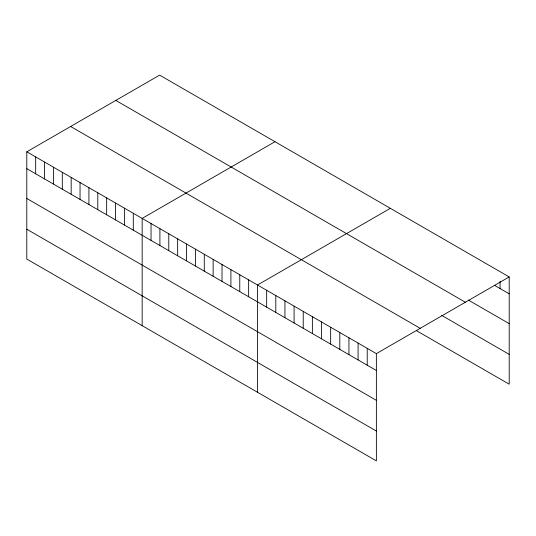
<?xml version="1.0" encoding="UTF-8"?>
<svg xmlns="http://www.w3.org/2000/svg" width="536" height="536" viewBox="0 0 536 536"><rect width="100%" height="100%" fill="white"/><g stroke="black" fill="none" stroke-linecap="round" stroke-linejoin="round"><path stroke-width="0.8" d="M26.8 151.802L376.373 353.626L376.373 460.886L26.8 259.062L26.8 151.802L159.627 75.114L509.2 276.938L509.2 384.198L416.365 330.605M274.988 141.712L142.161 218.4L142.161 325.667M390.349 208.316L257.515 285.005L257.515 392.265M376.373 353.626L509.2 276.938M494.433 285.286L509.2 293.808M468.41 300.086L509.2 323.637M115.796 100.42L465.369 302.244M441.684 315.389L509.2 354.37M70.631 126.496L420.204 328.32M26.8 168.679L376.373 370.497M26.8 198.501L376.373 400.325M26.8 229.234L376.373 431.058M500.055 281.3L500.055 288.536M367.227 348.346L367.227 365.224M358.088 343.067L358.088 359.944M348.943 337.787L348.943 354.665M339.804 332.508L339.804 349.385M330.658 327.235L330.658 344.105M321.513 321.955L321.513 338.826M312.374 316.675L312.374 333.553M303.229 311.396L303.229 328.273M294.09 306.116L294.09 322.994M284.944 300.837L284.944 317.714M275.805 295.564L275.805 312.434M266.66 290.284L266.66 307.155M248.644 279.879L248.644 296.756M239.773 274.76L239.773 291.631M230.895 269.635L230.895 286.512M222.025 264.509L222.025 281.387M213.147 259.39L213.147 276.261M204.276 254.265L204.276 271.142M195.399 249.14L195.399 266.017M186.528 244.021L186.528 260.891M177.65 238.895L177.65 255.773M168.78 233.77L168.78 250.647M159.909 228.651L159.909 245.522M151.031 223.525L151.031 240.403M133.283 213.281L133.283 230.152M124.412 208.156L124.412 225.033M115.535 203.03L115.535 219.907M106.664 197.911L106.664 214.782M97.793 192.786L97.793 209.663M88.916 187.66L88.916 204.538M80.045 182.542L80.045 199.419M71.167 177.416L71.167 194.293M62.297 172.297L62.297 189.168M53.419 167.172L53.419 184.049M44.548 162.046L44.548 178.924M35.671 156.927L35.671 173.798"/></g></svg>
